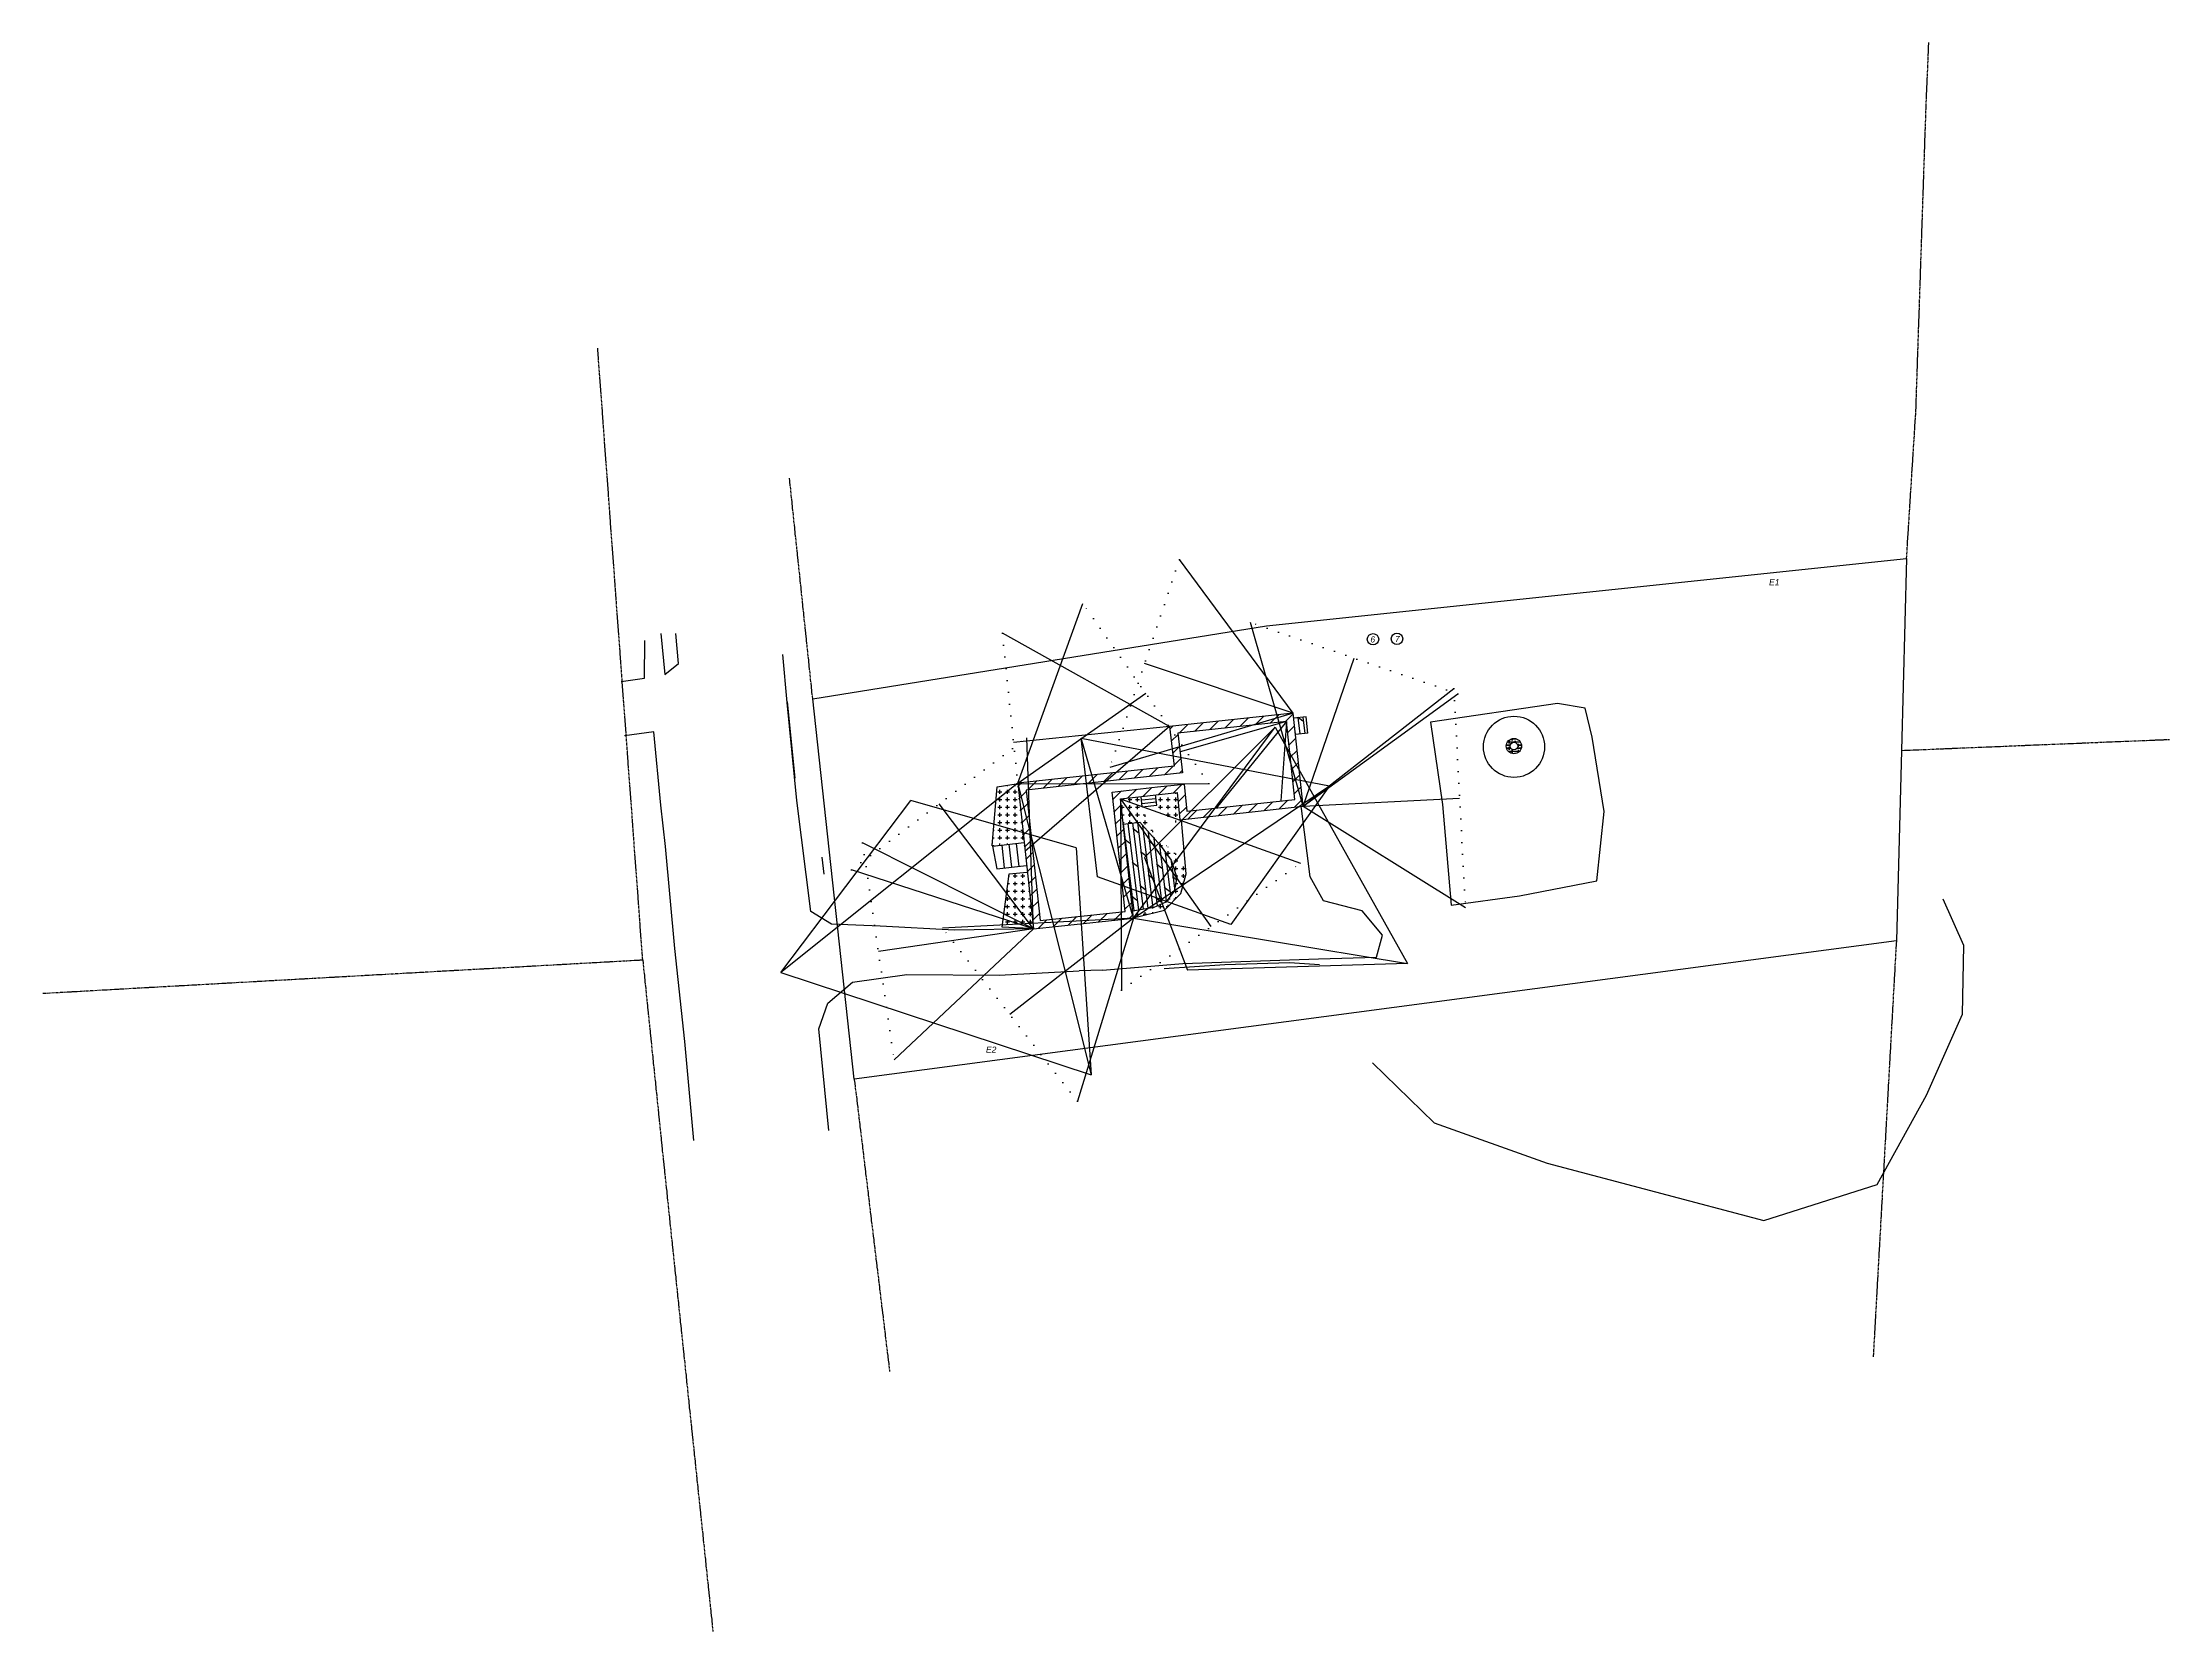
# Model space of a CAD drawing. Extents: x 1193500 to 1194056, y 250869 to 251284.
import ezdxf

# ---------------------------------------------------------------- set-up
doc = ezdxf.new("R2010")
doc.units = 0
doc.header["$MEASUREMENT"] = 0
doc.linetypes.add('ACAD_ISO07W100', pattern=[3, 0, -3])
doc.linetypes.add('CENTER2', pattern=[1.125, 0.75, -0.125, 0.125, -0.125])
for name, color, linetype, lineweight, true_color in [('Existing Cameras ... Back Door', 6, 'Continuous', 25, 0xff00ff), ('Existing Cameras ... Front Door', 6, 'Continuous', 25, 0xff00ff), ('Existing Cameras ... Garage', 6, 'Continuous', 25, 0xff00ff), ('New Cameras ... Garage ... Back Garage', 3, 'Continuous', 25, 0x00ff00), ('New Cameras ... Garage ... Back Yard', 3, 'Continuous', 25, 0x00ff00), ('New Cameras ... Garage ... Front Bulkhead', 3, 'Continuous', 25, 0x00ff00), ('New Cameras ... Garage ... Inside Garage', 3, 'Continuous', 25, 0x00ff00), ('New Cameras ... Garage ... Side Garage', 3, 'Continuous', 25, 0x00ff00), ('New Cameras ... House ... Back Bulkhead', 30, 'Continuous', 25, 0xff7f00), ('New Cameras ... House ... Deck', 30, 'Continuous', 25, 0xff7f00), ('New Cameras ... House ... Front Drive', 30, 'Continuous', 25, 0xff7f00), ('New Cameras ... House ... Front Yard', 30, 'Continuous', 25, 0xff7f00), ('New Cameras ... House ... Side Drive', 30, 'Continuous', 25, 0xff7f00)]:
    doc.layers.add(name, color=color, linetype=linetype, lineweight=lineweight, true_color=true_color)
doc.layers.add('HATCH-BOUNDARY', color=2, linetype='Continuous', true_color=0xffff00, plot=False)
for name, color, linetype, true_color in [('X-BLDG', 7, 'Continuous', 0x7f3f3f), ('X-BLDG-HATCH', 9, 'Continuous', 0x808080), ('X-BLDG-STEPS', 7, 'Continuous', 0x7fdfff), ('X-BND', 5, 'Continuous', 0x0000ff), ('X-BND-ABUTTERS', 1, 'CENTER2', 0xff0000), ('X-BND-ENCROACHMENTS', 2, 'Continuous', 0xffff00), ('X-EOP-ASPH', 7, 'Continuous', 0xff7f7f), ('X-FENCE-PICKET', 1, 'PICKET_1', 0xff0000), ('X-LANDSCAPE', 7, 'Continuous', 0xc0c0c0)]:
    doc.layers.add(name, color=color, linetype=linetype, true_color=true_color)
doc.layers.add('X-BLDG-DECK', color=7, linetype='Continuous')
doc.styles.add('textstyle11', font='ariali.ttf')
doc.styles.add('textstyle12', font='ariali.ttf')
doc.styles.add('textstyle123', font='')
doc.styles.add('textstyle38', font='')
doc.styles.add('textstyle80', font='')
doc.styles.add('textstyle81', font='')
doc.styles.get('textstyle123').set_extended_font_data('Arial', italic=True)
doc.styles.get('textstyle38').set_extended_font_data('Arial', italic=True)
doc.styles.get('textstyle80').set_extended_font_data('Arial', italic=True)
doc.styles.get('textstyle81').set_extended_font_data('Arial', italic=True)
doc.linetypes.add('PICKET_1', pattern='A,1,-0.05,["V",textstyle12,S=0.075,R=0,X=-0.025,Y=-0.0375],-0.05', length=1.1)
doc.linetypes.add('PICKET_4', pattern='A,0.25,-0.1,["V",textstyle11,S=0.075,R=0,X=-0.025,Y=-0.0375],-0.1', length=0.45)
pattern_1 = [(97, (0, 0), (-1.2411789626, -0.1523976139), []), (142, (0, 0), (-2.176671146, -2.786012019), [1.768, -3.5355])]
pattern_2 = [(0, (3e-17, 0.5), (0, 2), [1, -1]), (90, (0.5, 0), (-2, 1e-16), [1, -1])]

msp = doc.modelspace()

# ---------------------------------------------------------------- hatches: boundary and pattern name
at = {"layer": 'X-BLDG-HATCH', "transparency": 33554687}
h = msp.add_hatch(dxfattribs=at)
h.set_pattern_fill('ANSI31', color=256, scale=20, style=0, pattern_type=0)
h.paths.add_polyline_path([(1193759.25, 251052.66), (1193785.43, 251055.45), (1193782.02, 251086.69), (1193791.94, 251087.82), (1193796.88, 251088.34), (1193797.56, 251081.22), (1193829.83, 251084.75), (1193827.2, 251109.07), (1193794.82, 251105.6), (1193796.05, 251095.21), (1193755.15, 251090.75)], flags=0)
h.paths.add_polyline_path([(1193761.03, 251054.86), (1193783.22, 251057.23), (1193779.82, 251088.46), (1193791.72, 251089.81), (1193798.68, 251090.53), (1193799.36, 251083.42), (1193827.63, 251086.52), (1193825.42, 251106.87), (1193797.04, 251103.83), (1193798.27, 251093.44), (1193757.35, 251088.98)], flags=0)
h = msp.add_hatch(dxfattribs=at)
h.set_pattern_fill('DOLMIT', color=256, scale=5, angle=97, style=0, pattern_type=0)
h.set_pattern_definition(pattern_1)
h.paths.add_polyline_path([(1193831, 251103.85), (1193830.59, 251108.15), (1193827.33, 251107.8), (1193827.8, 251103.5)], flags=0)
h = msp.add_hatch(dxfattribs=at)
h.set_pattern_fill('DOLMIT', color=256, scale=5, angle=97, style=0, pattern_type=0)
h.set_pattern_definition(pattern_1)
h.paths.add_polyline_path([(1193785.23, 251057.31), (1193790.77, 251058.24), (1193793.91, 251059.69), (1193796.08, 251062.55), (1193796.81, 251066.14), (1193795.26, 251070.64), (1193792.38, 251074.59), (1193787.07, 251080.55), (1193782.74, 251080.09)], flags=0)
at = {"layer": 'X-LANDSCAPE', "transparency": 33554687}
h = msp.add_hatch(dxfattribs=at)
h.set_pattern_fill('AR-B816C', color=256, scale=0.1, style=0, pattern_type=0)
h.set_pattern_definition([(0, (0, 0), (0.80001, 0.80001), [1.56011, -0.03741]), (0, (-0.8, 0.0374), (0.80001, 0.80001), [1.56011, -0.03741]), (90, (0, 0), (-0.80001, 0.80001), [-0.83741, 0.76011]), (90, (-0.0374, 5e-18), (-0.80001, 0.80001), [-0.83741, 0.76011])])
edge = h.paths.add_edge_path(flags=0)
edge.add_arc((1193884.93, 251100.47), 2, 0, 180)
edge.add_arc((1193884.93, 251100.47), 2, 180, 360)
edge = h.paths.add_edge_path(flags=0)
edge.add_arc((1193884.93, 251100.47), 1, 0, 180)
edge.add_arc((1193884.93, 251100.47), 1, 180, 360)
h = msp.add_hatch(dxfattribs=at)
h.set_pattern_fill('PLUS', scale=2, style=0, pattern_type=0)
h.set_pattern_definition(pattern_2)
h.paths.add_polyline_path([(1193754.78, 251090.58), (1193749.76, 251089.84), (1193748.46, 251074.49), (1193748.56, 251074.34), (1193756.82, 251075.22), (1193755.17, 251090.62)], flags=0)
h.paths.add_polyline_path([(1193752.92, 251067.03), (1193751.07, 251053.09), (1193757.99, 251052.79), (1193759.22, 251052.92), (1193757.65, 251067.54)], flags=0)
h = msp.add_hatch(dxfattribs=at)
h.set_pattern_fill('PLUS', scale=2, style=0, pattern_type=0)
h.set_pattern_definition(pattern_2)
h.paths.add_polyline_path([(1193798.01, 251081.26), (1193797.56, 251081.22), (1193796.88, 251088.34), (1193791.94, 251087.82), (1193791.21, 251087.74), (1193791.42, 251085.89), (1193791.42, 251085.89), (1193791.42, 251085.89), (1193791.52, 251084.99), (1193792.95, 251082.58), (1193795.66, 251080.53), (1193797.73, 251080.49), (1193798.08, 251080.52), (1193798.03, 251081.07)], flags=0)
h.paths.add_polyline_path([(1193787.42, 251087.31), (1193782.02, 251086.69), (1193782.74, 251080.09), (1193787.07, 251080.55), (1193792.38, 251074.59), (1193795.26, 251070.64), (1193796.81, 251066.14), (1193796.08, 251062.55), (1193793.91, 251059.69), (1193790.77, 251058.24), (1193785.23, 251057.31), (1193785.43, 251055.45), (1193786.52, 251055.79), (1193793.56, 251057.54), (1193797.84, 251061.94), (1193799.21, 251067.07), (1193799.1, 251068.29), (1193799.1, 251068.29), (1193796.53, 251072.35), (1193791.12, 251077.1), (1193789.06, 251081.01), (1193787.72, 251084.59)], flags=0)

# ---------------------------------------------------------------- linework, layer by layer
at = {"layer": 'Existing Cameras ... Back Door'}
for p, q in [((1193771.78, 251102.54), (1193836.71, 251090.07)), ((1193776.02, 251066.31), (1193771.78, 251102.54)), ((1193785.43, 251055.45), (1193771.78, 251102.54)), ((1193785.43, 251055.45), (1193836.71, 251090.07)), ((1193836.71, 251090.07), (1193810.87, 251053.83)), ((1193810.87, 251053.83), (1193776.02, 251066.31))]:
    msp.add_line(p, q, dxfattribs=at)
at = {"layer": 'Existing Cameras ... Front Door'}
for p, q in [((1193755.15, 251090.75), (1193693.23, 251041.26)), ((1193755.17, 251090.62), (1193774.34, 251014.52)), ((1193693.23, 251041.26), (1193727.19, 251086.21)), ((1193770.47, 251073.85), (1193727.19, 251086.21)), ((1193770.47, 251073.85), (1193774.34, 251014.52)), ((1193693.23, 251041.26), (1193774.34, 251014.52))]:
    msp.add_line(p, q, dxfattribs=at)
at = {"layer": 'Existing Cameras ... Garage'}
for p, q in [((1193785.43, 251055.45), (1193822.51, 251105.45)), ((1193788.28, 251071.31), (1193822.51, 251105.45)), ((1193822.51, 251105.45), (1193857.06, 251043.62)), ((1193788.28, 251071.31), (1193799.57, 251041.88)), ((1193785.43, 251055.45), (1193857.06, 251043.62)), ((1193857.06, 251043.62), (1193799.57, 251041.88))]:
    msp.add_line(p, q, dxfattribs=at)
at = {"layer": 'HATCH-BOUNDARY'}
for points in [[(1193694.85, 251112.06), (1193696.83, 251092.12)], [(1193847.96, 251017.68), (1193864.07, 251002), (1193893.59, 250991.45), (1193950.25, 250976.45), (1193979.94, 250985.86), (1193992.79, 251009.22), (1194002.21, 251030.4), (1194002.58, 251048.29), (1193997.13, 251060.46)]]:
    msp.add_lwpolyline(points, dxfattribs=at)
msp.add_lwpolyline([(1193761.03, 251054.86), (1193783.22, 251057.23), (1193779.82, 251088.46), (1193791.72, 251089.81), (1193798.68, 251090.53), (1193799.36, 251083.42), (1193827.63, 251086.52), (1193825.42, 251106.87), (1193797.04, 251103.83), (1193798.27, 251093.44), (1193757.35, 251088.98)], close=True, dxfattribs=at)
at = {"layer": 'New Cameras ... Garage ... Back Garage'}
for q in [(1193816, 251132.8), (1193843.13, 251123.49), (1193870.25, 251114.17)]:
    msp.add_line((1193829.83, 251084.75), q, dxfattribs=at)
at = {"layer": 'New Cameras ... Garage ... Back Garage', "linetype": 'ACAD_ISO07W100'}
msp.add_line((1193870.25, 251114.17), (1193816, 251132.8), dxfattribs=at)
at = {"layer": 'New Cameras ... Garage ... Back Yard'}
for q in [(1193869.24, 251115.52), (1193870.73, 251086.88), (1193872.22, 251058.24)]:
    msp.add_line((1193829.83, 251084.75), q, dxfattribs=at)
at = {"layer": 'New Cameras ... Garage ... Back Yard', "linetype": 'ACAD_ISO07W100'}
msp.add_line((1193869.24, 251115.52), (1193872.22, 251058.24), dxfattribs=at)
at = {"layer": 'New Cameras ... Garage ... Front Bulkhead'}
for q in [(1193751.16, 251129.96), (1193754.08, 251101.43), (1193757, 251072.9)]:
    msp.add_line((1193794.82, 251105.6), q, dxfattribs=at)
at = {"layer": 'New Cameras ... Garage ... Front Bulkhead', "linetype": 'ACAD_ISO07W100'}
msp.add_line((1193751.16, 251129.96), (1193757, 251072.9), dxfattribs=at)
at = {"layer": 'New Cameras ... Garage ... Inside Garage'}
for q in [(1193797.62, 251098.96), (1193807.04, 251084.27), (1193823.93, 251086.12)]:
    msp.add_line((1193825.42, 251106.87), q, dxfattribs=at)
at = {"layer": 'New Cameras ... Garage ... Side Garage', "linetype": 'ACAD_ISO07W100'}
msp.add_line((1193797.43, 251149.25), (1193779.26, 251094.84), dxfattribs=at)
at = {"layer": 'New Cameras ... Garage ... Side Garage'}
for q in [(1193797.43, 251149.25), (1193788.35, 251122.04), (1193779.26, 251094.84)]:
    msp.add_line((1193827.2, 251109.07), q, dxfattribs=at)
at = {"layer": 'New Cameras ... House ... Back Bulkhead'}
for p, q in [((1193755.15, 251090.75), (1193772.21, 251137.75)), ((1193755.15, 251090.75), (1193788.65, 251114.26)), ((1193755.17, 251090.62), (1193805.17, 251090.67))]:
    msp.add_line(p, q, dxfattribs=at)
at = {"layer": 'New Cameras ... House ... Back Bulkhead', "linetype": 'ACAD_ISO07W100'}
msp.add_line((1193805.17, 251090.67), (1193772.21, 251137.75), dxfattribs=at)
at = {"layer": 'New Cameras ... House ... Deck'}
for q in [(1193805.68, 251053.26), (1193782.26, 251036.69), (1193829.09, 251069.82)]:
    msp.add_line((1193782.02, 251086.69), q, dxfattribs=at)
at = {"layer": 'New Cameras ... House ... Deck', "linetype": 'ACAD_ISO07W100'}
msp.add_line((1193782.26, 251036.69), (1193829.09, 251069.82), dxfattribs=at)
at = {"layer": 'New Cameras ... House ... Front Drive'}
for q in [(1193714.6, 251075.16), (1193718.72, 251046.78), (1193722.84, 251018.4)]:
    msp.add_line((1193759.25, 251052.66), q, dxfattribs=at)
at = {"layer": 'New Cameras ... House ... Front Drive', "linetype": 'ACAD_ISO07W100'}
msp.add_line((1193714.6, 251075.16), (1193722.84, 251018.4), dxfattribs=at)
at = {"layer": 'New Cameras ... House ... Front Yard', "linetype": 'ACAD_ISO07W100'}
msp.add_line((1193711.7, 251068.13), (1193757.52, 251102.63), dxfattribs=at)
at = {"layer": 'New Cameras ... House ... Front Yard'}
for q in [(1193757.52, 251102.63), (1193734.61, 251085.38), (1193711.7, 251068.13)]:
    msp.add_line((1193759.25, 251052.66), q, dxfattribs=at)
at = {"layer": 'New Cameras ... House ... Side Drive'}
for q in [(1193735.49, 251052.86), (1193753.14, 251030.25), (1193770.78, 251007.64)]:
    msp.add_line((1193785.43, 251055.45), q, dxfattribs=at)
at = {"layer": 'New Cameras ... House ... Side Drive', "linetype": 'ACAD_ISO07W100'}
msp.add_line((1193770.78, 251007.64), (1193735.49, 251052.86), dxfattribs=at)
at = {"layer": 'X-BLDG'}
msp.add_lwpolyline([(1193759.25, 251052.66), (1193785.43, 251055.45), (1193782.02, 251086.69), (1193796.88, 251088.34), (1193796.88, 251088.34), (1193797.56, 251081.22), (1193829.83, 251084.75), (1193827.2, 251109.07), (1193794.82, 251105.6), (1193796.05, 251095.21), (1193755.15, 251090.75)], close=True, dxfattribs=at)
at = {"layer": 'X-BLDG-DECK'}
for points in [[(1193830.59, 251108.15), (1193827.33, 251107.8)], [(1193831, 251103.85), (1193827.8, 251103.5)]]:
    msp.add_lwpolyline(points, dxfattribs=at)
at = {"layer": 'X-BLDG-DECK', "flags": 128}
for points in [[(1193831, 251103.85), (1193830.59, 251108.15)], [(1193782.74, 251080.09), (1193787.07, 251080.55), (1193792.38, 251074.59), (1193795.26, 251070.64), (1193796.81, 251066.14), (1193796.08, 251062.55), (1193793.91, 251059.69), (1193790.77, 251058.24), (1193785.23, 251057.31)]]:
    msp.add_lwpolyline(points, dxfattribs=at)
at = {"layer": 'X-BLDG-STEPS'}
for points in [[(1193787.72, 251084.59), (1193787.42, 251087.31)], [(1193787.52, 251086.38), (1193791.31, 251086.78)], [(1193787.62, 251085.48), (1193791.42, 251085.89)], [(1193787.72, 251084.59), (1193791.52, 251084.99)], [(1193748.56, 251074.34), (1193756.82, 251075.22)], [(1193749.71, 251068.4), (1193757.47, 251069.23)]]:
    msp.add_lwpolyline(points, dxfattribs=at)
at = {"layer": 'X-BLDG-STEPS', "flags": 128}
for points in [[(1193791.52, 251084.99), (1193791.21, 251087.74)], [(1193748.56, 251074.34), (1193749.71, 251068.4)], [(1193750.98, 251074.6), (1193751.62, 251068.61)], [(1193752.88, 251074.8), (1193753.53, 251068.81)], [(1193754.79, 251075.01), (1193755.43, 251069.02)]]:
    msp.add_lwpolyline(points, dxfattribs=at)
at = {"layer": 'X-BND'}
msp.add_lwpolyline([(1193701.55, 251112.78), (1193820.23, 251131.87), (1193987.6, 251149.49), (1193986.31, 251099.34), (1193984.93, 251049.54), (1193712.42, 251013.37)], close=True, dxfattribs=at)
at = {"layer": 'X-BND-ABUTTERS'}
for points in [[(1193987.6, 251149.49), (1193990.05, 251188.23), (1193992.71, 251267.65), (1193993.42, 251284.4)], [(1193657.1, 251044.5), (1193645.33, 251204.49)], [(1193701.55, 251112.78), (1193695.48, 251170.5)], [(1193986.31, 251099.34), (1194056.35, 251102.21)], [(1193984.93, 251049.54), (1193978.88, 250940.8)], [(1193657.1, 251044.5), (1193500.14, 251035.75)], [(1193657.1, 251044.5), (1193662.22, 250994.75), (1193675.45, 250868.99)], [(1193712.42, 251013.37), (1193721.66, 250936.93)]]:
    msp.add_lwpolyline(points, dxfattribs=at)
at = {"layer": 'X-BND-ENCROACHMENTS'}
for centre in [(1193848.07, 251128.39), (1193854.34, 251128.52)]:
    msp.add_circle(centre, 1.49, dxfattribs=at)
at = {"layer": 'X-EOP-ASPH'}
for p, q in [((1193831.65, 251066.25), (1193829.38, 251084.15)), ((1193835.16, 251059.99), (1193831.65, 251066.25)), ((1193845.2, 251057.41), (1193835.16, 251059.99)), ((1193850.53, 251051.06), (1193845.2, 251057.41)), ((1193849.01, 251045.3), (1193850.53, 251051.06)), ((1193777.35, 251041.9), (1193798.34, 251043.65)), ((1193798.34, 251043.65), (1193833.82, 251044.82)), ((1193833.82, 251044.82), (1193849.01, 251045.3))]:
    msp.add_line(p, q, dxfattribs=at)
at = {"layer": 'X-EOP-ASPH', "flags": 128}
for points in [[(1193661.82, 251129.93), (1193662.89, 251119.22), (1193666.47, 251122.03), (1193665.76, 251129.91)], [(1193651.43, 251117.32), (1193657.56, 251118.26), (1193657.63, 251128.04)], [(1193759.25, 251052.66), (1193738.67, 251052.38), (1193719.16, 251053.36), (1193706.49, 251053.94), (1193701.02, 251057.24), (1193697.41, 251086.21), (1193694.88, 251111.87), (1193693.77, 251124.4)], [(1193670.48, 250997.38), (1193668.11, 251023.26), (1193665.51, 251047.54), (1193663.05, 251074.25), (1193661.87, 251085.05), (1193660.02, 251104.15), (1193652.35, 251103.17)], [(1193786.52, 251055.79), (1193793.56, 251057.54), (1193797.84, 251061.94), (1193799.21, 251067.07), (1193798.03, 251081.07)], [(1193705.76, 250999.98), (1193703.13, 251026.56), (1193705.5, 251033.22), (1193711.98, 251038.78), (1193726.19, 251040.73), (1193750.28, 251040.54), (1193771.19, 251041.74)]]:
    msp.add_lwpolyline(points, dxfattribs=at)
at = {"layer": 'X-EOP-ASPH'}
for points in [[(1193829.38, 251084.15), (1193829.32, 251084.69)], [(1193798.03, 251081.07), (1193798.01, 251081.26)], [(1193786.52, 251055.79), (1193785.43, 251055.45)], [(1193777.35, 251041.9), (1193771.19, 251041.74)]]:
    msp.add_lwpolyline(points, dxfattribs=at)
at = {"layer": 'X-FENCE-PICKET', "linetype": 'PICKET_4', "flags": 128}
msp.add_lwpolyline([(1193863.11, 251106.7), (1193866.26, 251085.19), (1193868.55, 251058.9), (1193886.42, 251061.35), (1193906.62, 251065.27), (1193908.54, 251083.38), (1193905.41, 251102.8), (1193903.51, 251110.42), (1193896.29, 251111.63)], close=True, dxfattribs=at)
at = {"layer": 'X-FENCE-PICKET', "flags": 128}
msp.add_lwpolyline([(1193703.91, 251071.43), (1193704.47, 251066.94)], dxfattribs=at)
at = {"layer": 'X-FENCE-PICKET', "linetype": 'PICKET_4', "flags": 128}
msp.add_lwpolyline([(1193793.43, 251042.35), (1193809.32, 251043.38), (1193826.26, 251043.9), (1193834.09, 251043.4)], dxfattribs=at)
at = {"layer": 'X-LANDSCAPE', "flags": 128}
for points in [[(1193748.46, 251074.49), (1193749.76, 251089.84), (1193754.78, 251090.58)], [(1193757.99, 251052.79), (1193751.07, 251053.09), (1193752.92, 251067.03)]]:
    msp.add_lwpolyline(points, dxfattribs=at)
at = {"layer": 'X-LANDSCAPE'}
for points in [[(1193754.78, 251090.58), (1193755.17, 251090.62)], [(1193748.46, 251074.49), (1193748.56, 251074.34)], [(1193752.92, 251067.03), (1193757.65, 251067.54)], [(1193757.99, 251052.79), (1193759.22, 251052.92)]]:
    msp.add_lwpolyline(points, dxfattribs=at)
for centre, radius in [((1193884.94, 251100.28), 8), ((1193884.93, 251100.47), 2), ((1193884.93, 251100.47), 1)]:
    msp.add_circle(centre, radius, dxfattribs=at)

# ---------------------------------------------------------------- texts
at = {"layer": 'X-BND-ENCROACHMENTS', "char_height": 1.6, "attachment_point": 4}
for s, insert, width, style in [('\\pxqc;E1', (1193951.59, 251143.33), 2.8557, 'textstyle38'), ('\\pxqc;6', (1193846.69, 251128.34), 2.609, 'textstyle81'), ('\\pxqc;7', (1193853.13, 251128.49), 2.609, 'textstyle80'), ('\\pxqc;E2', (1193746.79, 251021.1), 2.8525, 'textstyle123')]:
    msp.add_mtext(s, dxfattribs=dict(at, insert=insert, width=width, style=style))

doc.saveas('drawing.dxf')
